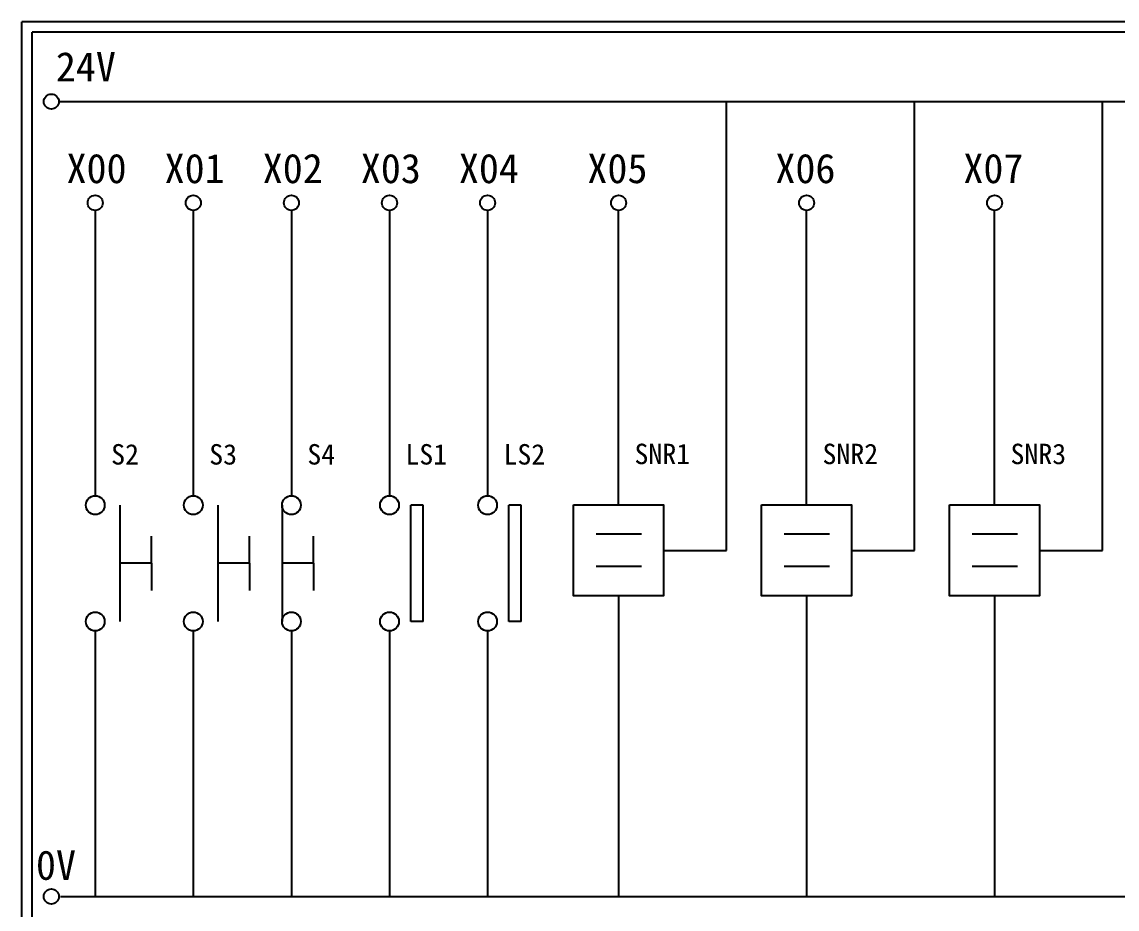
# Model space of a CAD drawing. Extents: x 325 to 612, y 3 to 207.
# Drawn here: x 325.3 to 459.3, y 98.4 to 207 of the extents above; entities that cross this region are included whole.
import ezdxf

# ---------------------------------------------------------------- set-up
doc = ezdxf.new("R2010")
doc.units = 0
doc.layers.get('0').update_dxf_attribs({"linetype": 'CONTINUOUS'})
doc.layers.add('圖框層', color=7, linetype='CONTINUOUS')
doc.layers.add('標尺寸層', color=3, linetype='CONTINUOUS')
doc.styles.add('STSL', font='KAIU.TTF')

msp = doc.modelspace()

# ---------------------------------------------------------------- linework, layer by layer
for p, q in [((411.54, 142.31), (411.54, 197.22)), ((434.54, 142.31), (434.54, 197.22)), ((457.54, 142.31), (457.54, 197.22)), ((398.32, 147.89), (398.32, 183.91)), ((421.32, 147.89), (421.32, 183.91)), ((444.32, 147.89), (444.32, 183.91)), ((374.4, 147.84), (372.9, 147.84)), ((386.4, 147.84), (384.9, 147.84)), ((341.16, 140.73), (341.16, 144.04)), ((353.16, 140.73), (353.16, 144.04)), ((361.01, 140.73), (361.01, 144.04)), ((403.83, 142.31), (411.54, 142.31)), ((426.83, 142.31), (434.54, 142.31)), ((449.83, 142.31), (457.54, 142.31)), ((341.16, 140.73), (341.16, 137.42)), ((353.16, 140.73), (353.16, 137.42)), ((361.01, 140.73), (361.01, 137.42)), ((398.32, 136.73), (398.32, 99.96)), ((421.32, 136.73), (421.32, 99.96)), ((444.32, 136.73), (444.32, 99.96)), ((374.4, 133.61), (372.9, 133.61)), ((386.4, 133.61), (384.9, 133.61))]:
    msp.add_line(p, q)
for points in [[(392.81, 147.89), (403.83, 147.89), (403.83, 136.73), (392.81, 136.73)], [(415.81, 147.89), (426.83, 147.89), (426.83, 136.73), (415.81, 136.73)], [(438.81, 147.89), (449.83, 147.89), (449.83, 136.73), (438.81, 136.73)]]:
    msp.add_lwpolyline(points, close=True)
at = {"layer": '圖框層', "color": 7}
for p, q in [((612.32, 206.97), (325.32, 206.97)), ((325.32, 3), (325.32, 206.97)), ((611.07, 205.72), (326.57, 205.72)), ((326.57, 4.25), (326.57, 205.72))]:
    msp.add_line(p, q, dxfattribs=at)
at = {"layer": '標尺寸層', "color": 7}
for p, q in [((329.84, 197.22), (607.44, 197.22)), ((334.29, 183.91), (334.29, 148.99)), ((346.29, 183.91), (346.29, 148.99)), ((358.29, 183.91), (358.29, 148.99)), ((370.29, 183.91), (370.29, 148.99)), ((382.29, 183.91), (382.29, 148.99)), ((337.29, 147.84), (337.29, 133.61)), ((349.29, 147.84), (349.29, 133.61)), ((357.14, 147.84), (357.14, 133.61)), ((372.9, 133.61), (372.9, 147.84)), ((374.4, 133.61), (374.4, 147.84)), ((384.9, 133.61), (384.9, 147.84)), ((386.4, 133.61), (386.4, 147.84)), ((395.56, 144.34), (401.13, 144.34)), ((418.56, 144.34), (424.13, 144.34)), ((441.56, 144.34), (447.13, 144.34)), ((341.16, 140.73), (337.29, 140.73)), ((353.16, 140.73), (349.29, 140.73)), ((361.01, 140.73), (357.14, 140.73)), ((395.56, 140.37), (401.13, 140.37)), ((418.56, 140.37), (424.13, 140.37)), ((441.56, 140.37), (447.13, 140.37)), ((334.29, 132.46), (334.29, 99.96)), ((346.29, 132.46), (346.29, 99.96)), ((358.29, 132.46), (358.29, 99.96)), ((370.29, 132.46), (370.29, 99.96)), ((382.29, 132.46), (382.29, 99.96)), ((330.05, 99.96), (607.92, 99.96))]:
    msp.add_line(p, q, dxfattribs=at)
for centre, radius in [((328.92, 197.22), 0.92), ((334.29, 184.83), 0.92), ((346.29, 184.83), 0.92), ((358.29, 184.83), 0.92), ((370.29, 184.83), 0.92), ((382.29, 184.83), 0.92), ((398.32, 184.83), 0.92), ((421.32, 184.83), 0.92), ((444.32, 184.83), 0.92), ((334.29, 147.84), 1.15), ((346.29, 147.84), 1.15), ((358.29, 147.84), 1.15), ((370.29, 147.84), 1.15), ((382.29, 147.84), 1.15), ((334.29, 133.61), 1.15), ((346.29, 133.61), 1.15), ((358.29, 133.61), 1.15), ((370.29, 133.61), 1.15), ((382.29, 133.61), 1.15), ((328.92, 99.96), 0.92)]:
    msp.add_circle(centre, radius, dxfattribs=at)

# ---------------------------------------------------------------- texts
at = {"layer": '圖框層', "color": 4, "style": 'STSL'}
for s, height, p in [('24V', 3.6, (329.47, 199.68)), ('X00', 3.6, (330.78, 187.24)), ('X01', 3.6, (342.78, 187.24)), ('X02', 3.6, (354.78, 187.24)), ('X03', 3.6, (366.78, 187.24)), ('X04', 3.6, (378.78, 187.24)), ('X05', 3.6, (394.5, 187.24)), ('X06', 3.6, (417.5, 187.24)), ('X07', 3.6, (440.5, 187.24)), ('S2', 2.5, (336.24, 152.81)), ('S3', 2.5, (348.24, 152.81)), ('S4', 2.5, (360.24, 152.81)), ('LS1', 2.5, (372.24, 152.81)), ('LS2', 2.5, (384.24, 152.81)), ('SNR1', 2.5, (400.27, 152.86)), ('SNR2', 2.5, (423.27, 152.86)), ('SNR3', 2.5, (446.27, 152.86)), ('0V', 3.6, (327.04, 102))]:
    msp.add_text(s, height=height, dxfattribs=at).set_placement(p)

doc.saveas('drawing.dxf')
